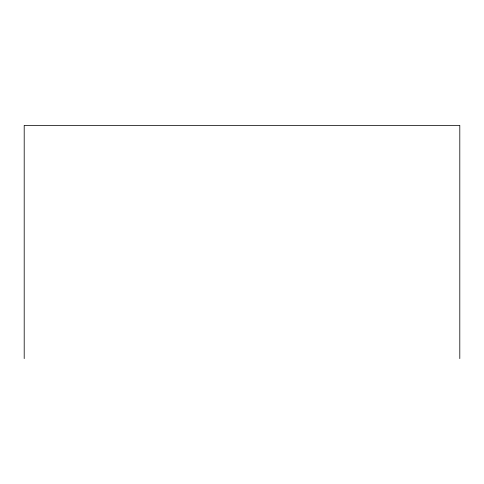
<?xml version="1.0" encoding="UTF-8"?>
<svg xmlns="http://www.w3.org/2000/svg" width="484" height="484" viewBox="0 0 484 484"><rect width="100%" height="100%" fill="white"/><g stroke="black" fill="none" stroke-linecap="round" stroke-linejoin="round"><path stroke-width="0.73" d="M459.8 358.608L459.8 125.392L24.2 125.392L24.2 358.608"/></g></svg>
